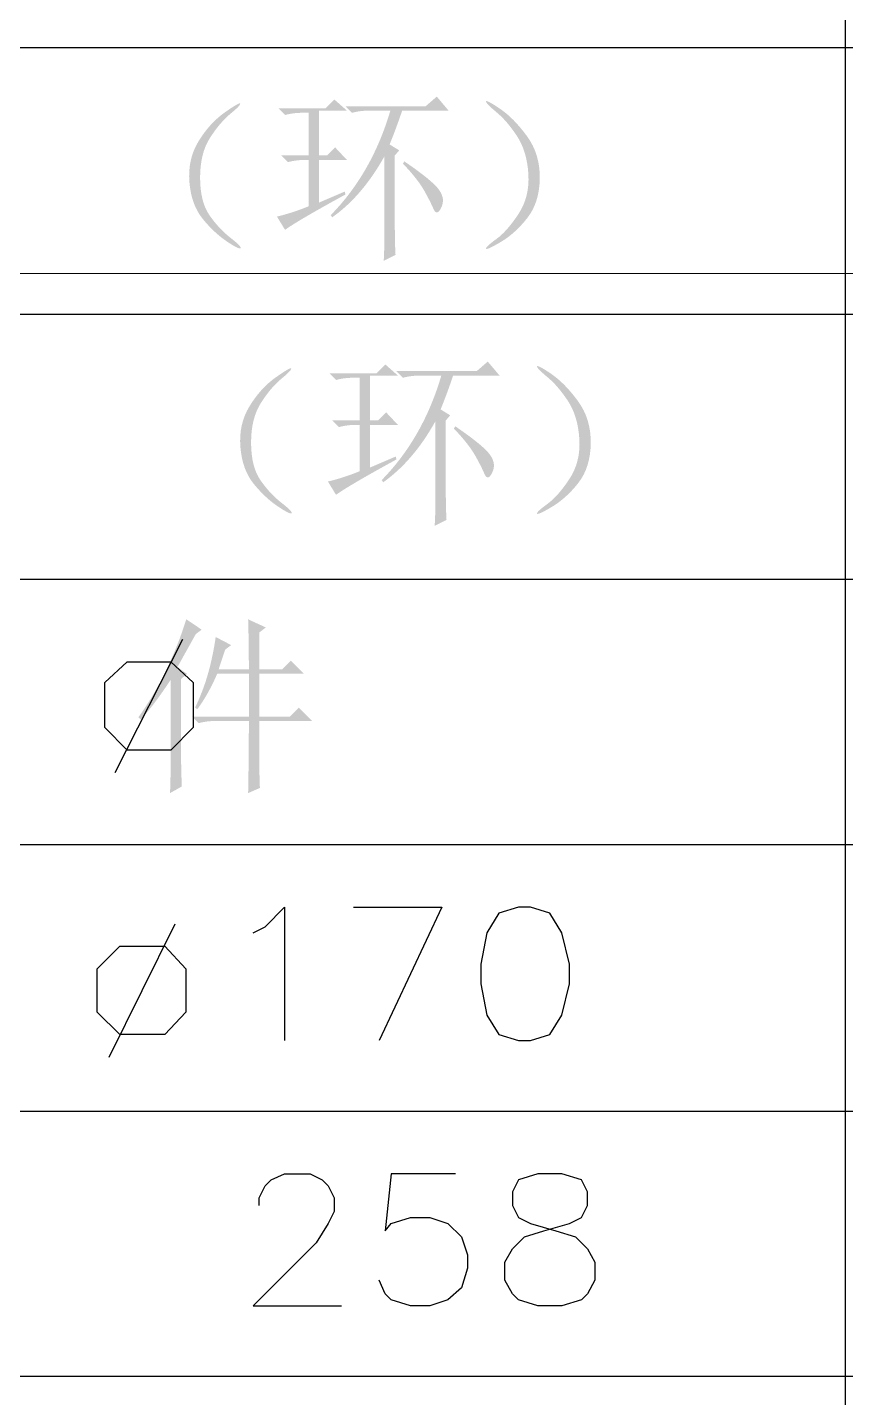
# Model space of a CAD drawing. Header units: millimetres. Extents: x 0 to 841, y 0 to 1189.
# Drawn here: x 713.67 to 736.78, y 87.13 to 125.86 of the extents above; entities that cross this region are included whole.
import ezdxf

# ---------------------------------------------------------------- set-up
doc = ezdxf.new("R2010")
doc.units = ezdxf.units.MM
doc.layers.add('C00-00-00', color=7, linetype='Continuous')
doc.layers.add('CBF-BF-BF', color=7, linetype='Continuous', true_color=0xbfbfbf)

msp = doc.modelspace()

# ---------------------------------------------------------------- hatches: boundary and pattern name
at = {"layer": 'C00-00-00'}
h = msp.add_hatch(color=256, dxfattribs=at)
edge = h.paths.add_edge_path(flags=0)
edge.add_spline(control_points=[(719.411822, 119.909433), (719.626796, 119.742966), (719.719951, 119.645952), (719.69239, 119.618391), (719.66483, 119.590831), (719.533089, 119.656425), (719.297169, 119.815726), (719.061249, 119.975028), (718.836353, 120.186694), (718.621379, 120.450175), (718.406405, 120.713656), (718.281279, 121.060922), (718.246553, 121.49087), (718.211826, 121.920818), (718.298367, 122.305566), (718.506726, 122.645666), (718.714534, 122.985214), (718.960928, 123.255861), (719.245355, 123.457055), (719.529782, 123.658248), (719.675303, 123.741482), (719.682468, 123.706755), (719.689083, 123.672028), (719.595376, 123.575015), (719.401349, 123.415713), (719.207321, 123.255861), (719.0166, 123.030414), (718.829187, 122.739372), (718.641774, 122.447779), (718.548619, 122.072953), (718.548619, 121.615444), (718.548619, 121.157936), (718.638467, 120.800748), (718.818714, 120.543882), (718.998962, 120.287015), (719.196848, 120.0759), (719.411822, 119.909433), (719.411822, 119.909433), (719.411822, 119.909433), (719.411822, 119.909433)], knot_values=[0, 0, 0, 0, 1, 1, 1, 2, 2, 2, 3, 3, 3, 4, 4, 4, 5, 5, 5, 6, 6, 6, 7, 7, 7, 8, 8, 8, 9, 9, 9, 10, 10, 10, 11, 11, 11, 12, 12, 12, 13, 13, 13, 13], degree=3, periodic=1)
h = msp.add_hatch(color=256, dxfattribs=at)
edge = h.paths.add_edge_path(flags=0)
edge.add_spline(control_points=[(720.761087, 123.571707), (720.761087, 123.571707), (722.092823, 123.571707), (722.092823, 123.571707), (722.092823, 123.571707), (722.342523, 123.821408), (722.342523, 123.821408), (722.342523, 123.821408), (722.696403, 123.50942), (722.696403, 123.50942), (722.696403, 123.50942), (721.905409, 123.50942), (721.905409, 123.50942), (721.905409, 123.50942), (721.905409, 122.239971), (721.905409, 122.239971), (721.905409, 122.239971), (722.134715, 122.239971), (722.134715, 122.239971), (722.134715, 122.239971), (722.363469, 122.468726), (722.363469, 122.468726), (722.363469, 122.468726), (722.696403, 122.115397), (722.696403, 122.115397), (722.696403, 122.115397), (721.905409, 122.115397), (721.905409, 122.115397), (721.905409, 122.115397), (721.905409, 120.908235), (721.905409, 120.908235), (721.905409, 120.908235), (722.634116, 121.220223), (722.634116, 121.220223), (722.634116, 121.220223), (722.654511, 121.136989), (722.654511, 121.136989), (721.766503, 120.651369), (721.197649, 120.318435), (720.9485, 120.138187), (720.9485, 120.138187), (720.719745, 120.513014), (720.719745, 120.513014), (721.010787, 120.582467), (721.308995, 120.679481), (721.614368, 120.804055), (721.614368, 120.804055), (721.614368, 122.115397), (721.614368, 122.115397), (721.614368, 122.115397), (721.531134, 122.115397), (721.531134, 122.115397), (721.350336, 122.115397), (721.183869, 122.09445), (721.031733, 122.052558), (721.031733, 122.052558), (720.84432, 122.239971), (720.84432, 122.239971), (720.84432, 122.239971), (721.614368, 122.239971), (721.614368, 122.239971), (721.614368, 122.239971), (721.614368, 123.447133), (721.614368, 123.447133), (721.614368, 123.447133), (721.447901, 123.447133), (721.447901, 123.447133), (721.267102, 123.447133), (721.100635, 123.426186), (720.9485, 123.384294), (720.9485, 123.384294), (720.761087, 123.571707), (720.761087, 123.571707)], knot_values=[0, 0, 0, 0, 1, 1, 1, 2, 2, 2, 3, 3, 3, 4, 4, 4, 5, 5, 5, 6, 6, 6, 7, 7, 7, 8, 8, 8, 9, 9, 9, 10, 10, 10, 11, 11, 11, 12, 12, 12, 13, 13, 13, 14, 14, 14, 15, 15, 15, 16, 16, 16, 17, 17, 17, 18, 18, 18, 19, 19, 19, 20, 20, 20, 21, 21, 21, 22, 22, 22, 23, 23, 23, 24, 24, 24, 24], degree=3, periodic=1)
edge = h.paths.add_edge_path(flags=0)
edge.add_spline(control_points=[(724.049086, 122.239971), (724.049086, 122.239971), (724.049086, 120.325601), (724.049086, 120.325601), (724.049086, 119.950774), (724.0557, 119.653118), (724.069481, 119.430978), (724.069481, 119.430978), (723.736547, 119.264511), (723.736547, 119.264511), (723.736547, 119.264511), (723.757493, 119.763912), (723.757493, 119.763912), (723.757493, 120.027393), (723.757493, 120.845397), (723.757493, 122.219025), (723.341325, 121.469923), (722.84909, 120.894455), (722.280236, 120.492068), (722.280236, 120.492068), (722.238343, 120.554355), (722.238343, 120.554355), (723.015006, 121.344798), (723.576694, 122.329819), (723.92396, 123.50942), (723.92396, 123.50942), (723.341325, 123.50942), (723.341325, 123.50942), (723.160527, 123.50942), (722.99406, 123.488474), (722.841924, 123.447133), (722.841924, 123.447133), (722.654511, 123.633995), (722.654511, 123.633995), (722.654511, 123.633995), (724.922762, 123.633995), (724.922762, 123.633995), (724.922762, 123.633995), (725.23475, 123.904641), (725.23475, 123.904641), (725.23475, 123.904641), (725.567684, 123.50942), (725.567684, 123.50942), (725.567684, 123.50942), (724.256894, 123.50942), (724.256894, 123.50942), (724.145548, 123.176486), (724.027588, 122.857332), (723.903014, 122.551959), (723.903014, 122.551959), (724.17366, 122.385492), (724.17366, 122.385492), (724.17366, 122.385492), (724.049086, 122.239971), (724.049086, 122.239971)], knot_values=[0, 0, 0, 0, 1, 1, 1, 2, 2, 2, 3, 3, 3, 4, 4, 4, 5, 5, 5, 6, 6, 6, 7, 7, 7, 8, 8, 8, 9, 9, 9, 10, 10, 10, 11, 11, 11, 12, 12, 12, 13, 13, 13, 14, 14, 14, 15, 15, 15, 16, 16, 16, 17, 17, 17, 18, 18, 18, 18], degree=3, periodic=1)
edge = h.paths.add_edge_path(flags=0)
edge.add_spline(control_points=[(724.319181, 122.073504), (724.846143, 121.713009), (725.172462, 121.44567), (725.297037, 121.272588), (725.421612, 121.098956), (725.442558, 120.929181), (725.359324, 120.762714), (725.276091, 120.596247), (725.20333, 120.585774), (725.141043, 120.731295), (725.078756, 120.876816), (724.988908, 121.053756), (724.870948, 121.262115), (724.752988, 121.469923), (724.555101, 121.719624), (724.27784, 122.011217), (724.27784, 122.011217), (724.319181, 122.073504), (724.319181, 122.073504)], knot_values=[0, 0, 0, 0, 1, 1, 1, 2, 2, 2, 3, 3, 3, 4, 4, 4, 5, 5, 5, 6, 6, 6, 6], degree=3, periodic=1)
h = msp.add_hatch(color=256, dxfattribs=at)
edge = h.paths.add_edge_path(flags=0)
edge.add_spline(control_points=[(727.791176, 120.471121), (727.56187, 120.18008), (727.31217, 119.954633), (727.042074, 119.79478), (726.771428, 119.635479), (726.632521, 119.573192), (726.625907, 119.607918), (726.618741, 119.642645), (726.715755, 119.732493), (726.916948, 119.878014), (727.118142, 120.023535), (727.326501, 120.259455), (727.541475, 120.585774), (727.756449, 120.911542), (727.849605, 121.289676), (727.822044, 121.719624), (727.794483, 122.149572), (727.686996, 122.506759), (727.499583, 122.791186), (727.31217, 123.075614), (727.118142, 123.301061), (726.916948, 123.467528), (726.715755, 123.633995), (726.618741, 123.734316), (726.625907, 123.769042), (726.632521, 123.803769), (726.764262, 123.734316), (727.021128, 123.561234), (727.277443, 123.387601), (727.530451, 123.130735), (727.780152, 122.791186), (728.029852, 122.451638), (728.15112, 122.052558), (728.144505, 121.595049), (728.13789, 121.136989), (728.01993, 120.762163), (727.791176, 120.471121), (727.791176, 120.471121), (727.791176, 120.471121), (727.791176, 120.471121)], knot_values=[0, 0, 0, 0, 1, 1, 1, 2, 2, 2, 3, 3, 3, 4, 4, 4, 5, 5, 5, 6, 6, 6, 7, 7, 7, 8, 8, 8, 9, 9, 9, 10, 10, 10, 11, 11, 11, 12, 12, 12, 13, 13, 13, 13], degree=3, periodic=1)
h = msp.add_hatch(color=256, dxfattribs=at)
edge = h.paths.add_edge_path(flags=0)
edge.add_spline(control_points=[(720.852002, 112.420497), (721.066976, 112.25403), (721.160131, 112.157016), (721.13257, 112.129455), (721.10501, 112.101895), (720.973269, 112.167489), (720.737349, 112.32679), (720.501429, 112.486092), (720.276533, 112.697758), (720.061559, 112.961239), (719.846585, 113.22472), (719.721459, 113.571986), (719.686733, 114.001934), (719.652006, 114.431882), (719.738547, 114.81663), (719.946906, 115.15673), (720.154714, 115.496278), (720.401108, 115.766925), (720.685535, 115.968119), (720.969962, 116.169312), (721.115483, 116.252546), (721.122648, 116.217819), (721.129263, 116.183092), (721.035556, 116.086079), (720.841529, 115.926777), (720.647501, 115.766925), (720.45678, 115.541478), (720.269367, 115.250436), (720.081954, 114.958843), (719.988799, 114.584017), (719.988799, 114.126508), (719.988799, 113.669), (720.078647, 113.311812), (720.258894, 113.054946), (720.439142, 112.798079), (720.637028, 112.586964), (720.852002, 112.420497), (720.852002, 112.420497), (720.852002, 112.420497), (720.852002, 112.420497)], knot_values=[0, 0, 0, 0, 1, 1, 1, 2, 2, 2, 3, 3, 3, 4, 4, 4, 5, 5, 5, 6, 6, 6, 7, 7, 7, 8, 8, 8, 9, 9, 9, 10, 10, 10, 11, 11, 11, 12, 12, 12, 13, 13, 13, 13], degree=3, periodic=1)
h = msp.add_hatch(color=256, dxfattribs=at)
edge = h.paths.add_edge_path(flags=0)
edge.add_spline(control_points=[(722.201267, 116.082771), (722.201267, 116.082771), (723.533003, 116.082771), (723.533003, 116.082771), (723.533003, 116.082771), (723.782703, 116.332472), (723.782703, 116.332472), (723.782703, 116.332472), (724.136583, 116.020484), (724.136583, 116.020484), (724.136583, 116.020484), (723.345589, 116.020484), (723.345589, 116.020484), (723.345589, 116.020484), (723.345589, 114.751035), (723.345589, 114.751035), (723.345589, 114.751035), (723.574895, 114.751035), (723.574895, 114.751035), (723.574895, 114.751035), (723.803649, 114.97979), (723.803649, 114.97979), (723.803649, 114.97979), (724.136583, 114.626461), (724.136583, 114.626461), (724.136583, 114.626461), (723.345589, 114.626461), (723.345589, 114.626461), (723.345589, 114.626461), (723.345589, 113.419299), (723.345589, 113.419299), (723.345589, 113.419299), (724.074296, 113.731287), (724.074296, 113.731287), (724.074296, 113.731287), (724.094691, 113.648053), (724.094691, 113.648053), (723.206683, 113.162433), (722.637829, 112.829499), (722.38868, 112.649251), (722.38868, 112.649251), (722.159925, 113.024078), (722.159925, 113.024078), (722.450967, 113.093531), (722.749175, 113.190545), (723.054548, 113.315119), (723.054548, 113.315119), (723.054548, 114.626461), (723.054548, 114.626461), (723.054548, 114.626461), (722.971314, 114.626461), (722.971314, 114.626461), (722.790516, 114.626461), (722.624049, 114.605514), (722.471913, 114.563622), (722.471913, 114.563622), (722.2845, 114.751035), (722.2845, 114.751035), (722.2845, 114.751035), (723.054548, 114.751035), (723.054548, 114.751035), (723.054548, 114.751035), (723.054548, 115.958197), (723.054548, 115.958197), (723.054548, 115.958197), (722.888081, 115.958197), (722.888081, 115.958197), (722.707282, 115.958197), (722.540815, 115.93725), (722.38868, 115.895358), (722.38868, 115.895358), (722.201267, 116.082771), (722.201267, 116.082771)], knot_values=[0, 0, 0, 0, 1, 1, 1, 2, 2, 2, 3, 3, 3, 4, 4, 4, 5, 5, 5, 6, 6, 6, 7, 7, 7, 8, 8, 8, 9, 9, 9, 10, 10, 10, 11, 11, 11, 12, 12, 12, 13, 13, 13, 14, 14, 14, 15, 15, 15, 16, 16, 16, 17, 17, 17, 18, 18, 18, 19, 19, 19, 20, 20, 20, 21, 21, 21, 22, 22, 22, 23, 23, 23, 24, 24, 24, 24], degree=3, periodic=1)
edge = h.paths.add_edge_path(flags=0)
edge.add_spline(control_points=[(725.489266, 114.751035), (725.489266, 114.751035), (725.489266, 112.836665), (725.489266, 112.836665), (725.489266, 112.461838), (725.49588, 112.164182), (725.509661, 111.942042), (725.509661, 111.942042), (725.176727, 111.775575), (725.176727, 111.775575), (725.176727, 111.775575), (725.197673, 112.274976), (725.197673, 112.274976), (725.197673, 112.538457), (725.197673, 113.356461), (725.197673, 114.730089), (724.781505, 113.980987), (724.28927, 113.405519), (723.720416, 113.003132), (723.720416, 113.003132), (723.678523, 113.065419), (723.678523, 113.065419), (724.455186, 113.855862), (725.016874, 114.840883), (725.36414, 116.020484), (725.36414, 116.020484), (724.781505, 116.020484), (724.781505, 116.020484), (724.600707, 116.020484), (724.43424, 115.999538), (724.282104, 115.958197), (724.282104, 115.958197), (724.094691, 116.145059), (724.094691, 116.145059), (724.094691, 116.145059), (726.362942, 116.145059), (726.362942, 116.145059), (726.362942, 116.145059), (726.67493, 116.415705), (726.67493, 116.415705), (726.67493, 116.415705), (727.007864, 116.020484), (727.007864, 116.020484), (727.007864, 116.020484), (725.697074, 116.020484), (725.697074, 116.020484), (725.585728, 115.68755), (725.467768, 115.368396), (725.343194, 115.063023), (725.343194, 115.063023), (725.61384, 114.896556), (725.61384, 114.896556), (725.61384, 114.896556), (725.489266, 114.751035), (725.489266, 114.751035)], knot_values=[0, 0, 0, 0, 1, 1, 1, 2, 2, 2, 3, 3, 3, 4, 4, 4, 5, 5, 5, 6, 6, 6, 7, 7, 7, 8, 8, 8, 9, 9, 9, 10, 10, 10, 11, 11, 11, 12, 12, 12, 13, 13, 13, 14, 14, 14, 15, 15, 15, 16, 16, 16, 17, 17, 17, 18, 18, 18, 18], degree=3, periodic=1)
edge = h.paths.add_edge_path(flags=0)
edge.add_spline(control_points=[(725.759361, 114.584568), (726.286323, 114.224073), (726.612642, 113.956734), (726.737217, 113.783652), (726.861792, 113.61002), (726.882738, 113.440245), (726.799504, 113.273778), (726.716271, 113.107311), (726.64351, 113.096838), (726.581223, 113.242359), (726.518936, 113.38788), (726.429088, 113.56482), (726.311128, 113.773179), (726.193168, 113.980987), (725.995281, 114.230688), (725.71802, 114.522281), (725.71802, 114.522281), (725.759361, 114.584568), (725.759361, 114.584568)], knot_values=[0, 0, 0, 0, 1, 1, 1, 2, 2, 2, 3, 3, 3, 4, 4, 4, 5, 5, 5, 6, 6, 6, 6], degree=3, periodic=1)
h = msp.add_hatch(color=256, dxfattribs=at)
edge = h.paths.add_edge_path(flags=0)
edge.add_spline(control_points=[(729.231356, 112.982185), (729.00205, 112.691144), (728.75235, 112.465697), (728.482254, 112.305844), (728.211608, 112.146543), (728.072701, 112.084256), (728.066087, 112.118982), (728.058921, 112.153709), (728.155935, 112.243557), (728.357128, 112.389078), (728.558322, 112.534599), (728.766681, 112.770519), (728.981655, 113.096838), (729.196629, 113.422606), (729.289785, 113.80074), (729.262224, 114.230688), (729.234663, 114.660636), (729.127176, 115.017823), (728.939763, 115.30225), (728.75235, 115.586678), (728.558322, 115.812125), (728.357128, 115.978592), (728.155935, 116.145059), (728.058921, 116.24538), (728.066087, 116.280106), (728.072701, 116.314833), (728.204442, 116.24538), (728.461308, 116.072298), (728.717623, 115.898665), (728.970631, 115.641799), (729.220332, 115.30225), (729.470032, 114.962702), (729.5913, 114.563622), (729.584685, 114.106113), (729.57807, 113.648053), (729.46011, 113.273227), (729.231356, 112.982185), (729.231356, 112.982185), (729.231356, 112.982185), (729.231356, 112.982185)], knot_values=[0, 0, 0, 0, 1, 1, 1, 2, 2, 2, 3, 3, 3, 4, 4, 4, 5, 5, 5, 6, 6, 6, 7, 7, 7, 8, 8, 8, 9, 9, 9, 10, 10, 10, 11, 11, 11, 12, 12, 12, 13, 13, 13, 13], degree=3, periodic=1)
h = msp.add_hatch(color=256, dxfattribs=at)
edge = h.paths.add_edge_path(flags=0)
edge.add_spline(control_points=[(719.92596, 107.714825), (719.92596, 108.241787), (719.918794, 108.713076), (719.905565, 109.129795), (719.905565, 109.129795), (720.404966, 108.900489), (720.404966, 108.900489), (720.404966, 108.900489), (720.217553, 108.754968), (720.217553, 108.754968), (720.217553, 108.754968), (720.217553, 107.714825), (720.217553, 107.714825), (720.217553, 107.714825), (720.862475, 107.714825), (720.862475, 107.714825), (720.862475, 107.714825), (721.112175, 107.964526), (721.112175, 107.964526), (721.112175, 107.964526), (721.487002, 107.589699), (721.487002, 107.589699), (721.487002, 107.589699), (720.217553, 107.589699), (720.217553, 107.589699), (720.217553, 107.589699), (720.217553, 106.383089), (720.217553, 106.383089), (720.217553, 106.383089), (721.091229, 106.383089), (721.091229, 106.383089), (721.091229, 106.383089), (721.34093, 106.63279), (721.34093, 106.63279), (721.34093, 106.63279), (721.715756, 106.257963), (721.715756, 106.257963), (721.715756, 106.257963), (720.217553, 106.257963), (720.217553, 106.257963), (720.217553, 105.203488), (720.224168, 104.572898), (720.238499, 104.364539), (720.238499, 104.364539), (719.905565, 104.218467), (719.905565, 104.218467), (719.918794, 104.898115), (719.92596, 105.577763), (719.92596, 106.257963), (719.92596, 106.257963), (719.010392, 106.257963), (719.010392, 106.257963), (718.830144, 106.257963), (718.663677, 106.237017), (718.51099, 106.195676), (718.51099, 106.195676), (718.324128, 106.383089), (718.324128, 106.383089), (718.324128, 106.383089), (719.92596, 106.383089), (719.92596, 106.383089), (719.92596, 106.383089), (719.92596, 107.589699), (719.92596, 107.589699), (719.92596, 107.589699), (719.031338, 107.589699), (719.031338, 107.589699), (718.864871, 107.201092), (718.677457, 106.868158), (718.469649, 106.590897), (718.469649, 106.590897), (718.407362, 106.63279), (718.407362, 106.63279), (718.559497, 106.951392), (718.680765, 107.270546), (718.771164, 107.589699), (718.861563, 107.908302), (718.934324, 108.255567), (718.989997, 108.630394), (718.989997, 108.630394), (719.426559, 108.401088), (719.426559, 108.401088), (719.426559, 108.401088), (719.260092, 108.276513), (719.260092, 108.276513), (719.204419, 108.123827), (719.142132, 107.936414), (719.07323, 107.714825), (719.07323, 107.714825), (719.92596, 107.714825), (719.92596, 107.714825)], knot_values=[0, 0, 0, 0, 1, 1, 1, 2, 2, 2, 3, 3, 3, 4, 4, 4, 5, 5, 5, 6, 6, 6, 7, 7, 7, 8, 8, 8, 9, 9, 9, 10, 10, 10, 11, 11, 11, 12, 12, 12, 13, 13, 13, 14, 14, 14, 15, 15, 15, 16, 16, 16, 17, 17, 17, 18, 18, 18, 19, 19, 19, 20, 20, 20, 21, 21, 21, 22, 22, 22, 23, 23, 23, 24, 24, 24, 25, 25, 25, 26, 26, 26, 27, 27, 27, 28, 28, 28, 29, 29, 29, 30, 30, 30, 30], degree=3, periodic=1)
edge = h.paths.add_edge_path(flags=0)
edge.add_spline(control_points=[(717.699602, 104.218467), (717.713382, 104.648966), (717.720548, 104.9819), (717.720548, 105.21782), (717.720548, 105.21782), (717.720548, 107.423232), (717.720548, 107.423232), (717.359502, 106.881939), (717.075075, 106.507664), (716.867267, 106.299855), (716.867267, 106.299855), (716.804979, 106.362143), (716.804979, 106.362143), (716.915773, 106.514278), (717.044207, 106.708857), (717.189727, 106.944777), (717.335248, 107.180697), (717.498408, 107.492685), (717.678655, 107.881292), (717.858903, 108.269348), (718.018755, 108.685515), (718.157661, 109.129795), (718.157661, 109.129795), (718.594224, 108.838202), (718.594224, 108.838202), (718.594224, 108.838202), (718.427757, 108.713627), (718.427757, 108.713627), (718.164276, 108.241787), (717.990643, 107.929248), (717.907961, 107.777112), (717.907961, 107.777112), (718.178056, 107.589699), (718.178056, 107.589699), (718.178056, 107.589699), (718.011589, 107.444178), (718.011589, 107.444178), (718.011589, 107.444178), (718.011589, 105.280107), (718.011589, 105.280107), (718.011589, 105.029855), (718.018204, 104.738814), (718.032536, 104.40588), (718.032536, 104.40588), (717.699602, 104.218467), (717.699602, 104.218467)], knot_values=[0, 0, 0, 0, 1, 1, 1, 2, 2, 2, 3, 3, 3, 4, 4, 4, 5, 5, 5, 6, 6, 6, 7, 7, 7, 8, 8, 8, 9, 9, 9, 10, 10, 10, 11, 11, 11, 12, 12, 12, 13, 13, 13, 14, 14, 14, 15, 15, 15, 15], degree=3, periodic=1)

# ---------------------------------------------------------------- linework, layer by layer
at = {"layer": 'C00-00-00', "lineweight": 25}
for points in [[(685.165, 290.473694), (736.769333, 290.473694), (736.769333, 12.640028)], [(716.153, 104.799694), (718.058, 108.567361)], [(720.047667, 100.270028), (720.386333, 100.439361), (720.936667, 100.989694), (720.936667, 97.222028)], [(722.884, 100.989694), (725.381667, 100.989694), (723.603667, 97.222028)], [(715.983667, 96.756361), (717.846333, 100.524028)], [(720.217, 92.565361), (720.217, 92.777028), (720.386333, 93.115694), (720.555667, 93.285028), (720.936667, 93.454361), (721.656333, 93.454361), (721.995, 93.285028), (722.164333, 93.115694), (722.333667, 92.777028), (722.333667, 92.396028), (722.164333, 92.057361), (721.825667, 91.507028), (720.047667, 89.729028), (722.545333, 89.729028)], [(725.762667, 93.454361), (723.942333, 93.454361), (723.773, 91.845694), (723.942333, 92.057361), (724.492667, 92.226694), (725.043, 92.226694), (725.551, 92.057361), (725.932, 91.676361), (726.101333, 91.168361), (726.101333, 90.787361), (725.932, 90.237028), (725.551, 89.898361), (725.043, 89.729028), (724.492667, 89.729028), (723.942333, 89.898361), (723.773, 90.067694), (723.603667, 90.448694)]]:
    msp.add_lwpolyline(points, dxfattribs=at)
for points in [[(716.491667, 105.434694), (715.856667, 106.069694), (715.856667, 107.339694), (716.491667, 107.932361), (717.719333, 107.932361), (718.354333, 107.339694), (718.354333, 106.069694), (717.719333, 105.434694)], [(727.540667, 100.989694), (726.990333, 100.820361), (726.651667, 100.270028), (726.482333, 99.381028), (726.482333, 98.830694), (726.651667, 97.941694), (726.990333, 97.391361), (727.540667, 97.222028), (727.879333, 97.222028), (728.429667, 97.391361), (728.768333, 97.941694), (728.98, 98.830694), (728.98, 99.381028), (728.768333, 100.270028), (728.429667, 100.820361), (727.879333, 100.989694)], [(716.28, 97.391361), (715.645, 98.026361), (715.645, 99.254028), (716.28, 99.889028), (717.55, 99.889028), (718.142667, 99.254028), (718.142667, 98.026361), (717.55, 97.391361)], [(728.091, 93.454361), (727.540667, 93.285028), (727.371333, 92.946361), (727.371333, 92.565361), (727.540667, 92.226694), (727.879333, 92.057361), (728.599, 91.845694), (729.149333, 91.676361), (729.488, 91.337694), (729.699667, 90.956694), (729.699667, 90.448694), (729.488, 90.067694), (729.318667, 89.898361), (728.768333, 89.729028), (728.091, 89.729028), (727.540667, 89.898361), (727.371333, 90.067694), (727.159667, 90.448694), (727.159667, 90.956694), (727.371333, 91.337694), (727.71, 91.676361), (728.260333, 91.845694), (728.98, 92.057361), (729.318667, 92.226694), (729.488, 92.565361), (729.488, 92.946361), (729.318667, 93.285028), (728.768333, 93.454361)]]:
    msp.add_lwpolyline(points, close=True, dxfattribs=at)
for points in [[(673.904333, 125.289028), (673.904333, 125.289028), (795.909, 125.289028), (795.909, 125.289028)], [(673.904333, 117.753694), (673.904333, 117.753694), (795.909, 117.753694), (795.909, 117.753694)], [(673.904333, 110.260694), (673.904333, 110.260694), (795.909, 110.260694), (795.909, 110.260694)], [(673.904333, 102.767694), (673.904333, 102.767694), (795.909, 102.767694), (795.909, 102.767694)], [(673.904333, 95.232361), (673.904333, 95.232361), (795.909, 95.232361), (795.909, 95.232361)], [(673.904333, 87.739361), (673.904333, 87.739361), (795.909, 87.739361), (795.909, 87.739361)]]:
    msp.add_open_spline(points, degree=3, dxfattribs=at)
at = {"layer": 'CBF-BF-BF', "lineweight": 9}
msp.add_lwpolyline([(841.000001, 118.900003), (0, 118.900003)], dxfattribs=at)

doc.saveas('drawing.dxf')
